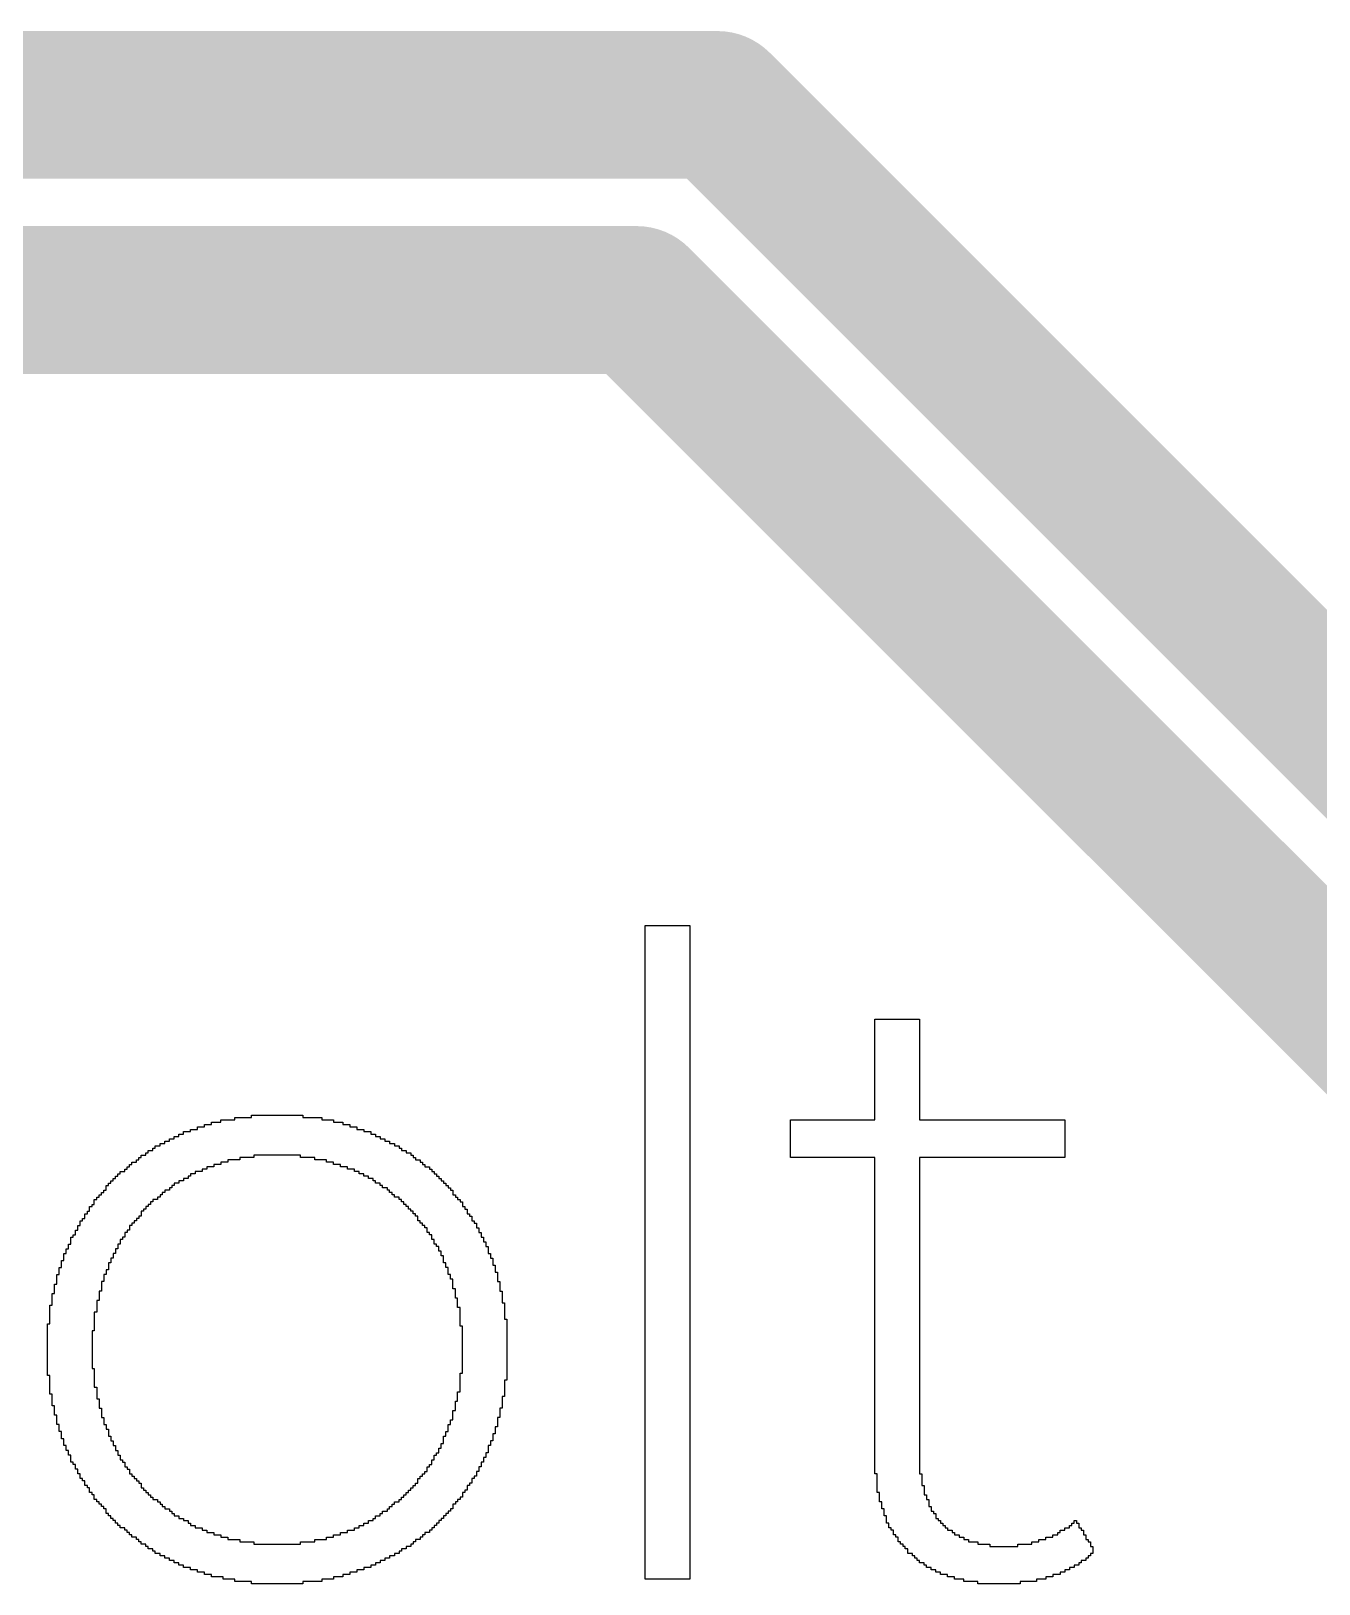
# Model space of a CAD drawing. Header units: inches. Extents: x -0.01 to 8.25, y -0.01 to 4.91.
# Drawn here: x 6.6676 to 6.8854, y 1.0827 to 1.3455 of the extents above; entities that cross this region are included whole.
import ezdxf

# ---------------------------------------------------------------- set-up
doc = ezdxf.new("R2010")
doc.units = ezdxf.units.IN
doc.header["$MEASUREMENT"] = 0
doc.layers.add('Top Layer', color=1, linetype='Continuous')
doc.layers.add('Top Overlay', color=2, linetype='Continuous')

msp = doc.modelspace()

# ---------------------------------------------------------------- linework, layer by layer
at = {"layer": 'Top Layer'}
for points in [[(5.32376, 1.333, 0.025, 0.025, 0), (6.78367, 1.333, 0.025, 0.025, 0)], [(6.78367, 1.333, 0.025, 0.025, 0), (6.93367, 1.183, 0.025, 0.025, 0)], [(5.25, 1.3, 0.025, 0.025, 0), (6.77, 1.3, 0.025, 0.025, 0)], [(6.77, 1.3, 0.025, 0.025, 0), (6.97, 1.1, 0.025, 0.025, 0)]]:
    msp.add_lwpolyline(points, format="xyseb", dxfattribs=at)
for points in [[(6.77742, 1.333, 0.0125, 0.0125, 1), (6.78992, 1.333, 0.0125, 0.0125, 1)], [(6.77742, 1.333, 0.0125, 0.0125, 1), (6.78992, 1.333, 0.0125, 0.0125, 1)], [(6.76375, 1.3, 0.0125, 0.0125, 1), (6.77625, 1.3, 0.0125, 0.0125, 1)], [(6.76375, 1.3, 0.0125, 0.0125, 1), (6.77625, 1.3, 0.0125, 0.0125, 1)]]:
    msp.add_lwpolyline(points, format="xyseb", close=True, dxfattribs=at)
at = {"layer": 'Top Overlay'}
for p, q in [((6.77144, 1.17869), (6.77144, 1.19416)), ((6.77144, 1.19416), (6.77898, 1.19416)), ((6.77898, 1.19416), (6.77898, 1.08353)), ((6.77144, 1.1783), (6.77144, 1.17869)), ((6.77144, 1.08353), (6.77144, 1.1783)), ((6.8103, 1.16125), (6.8103, 1.1783)), ((6.8103, 1.1783), (6.81783, 1.1783)), ((6.81783, 1.1783), (6.81783, 1.16125)), ((6.70205, 1.16125), (6.70205, 1.16165)), ((6.70205, 1.16165), (6.70483, 1.16165)), ((6.70483, 1.16165), (6.70483, 1.16204)), ((6.70483, 1.16204), (6.71355, 1.16204)), ((6.71355, 1.16204), (6.71355, 1.16165)), ((6.71355, 1.16165), (6.71673, 1.16165)), ((6.71673, 1.16165), (6.71673, 1.16125)), ((6.69254, 1.15847), (6.69254, 1.15887)), ((6.69254, 1.15887), (6.69333, 1.15887)), ((6.69333, 1.15887), (6.69333, 1.15927)), ((6.69333, 1.15927), (6.69452, 1.15927)), ((6.69452, 1.15927), (6.69452, 1.15966)), ((6.69452, 1.15966), (6.69571, 1.15966)), ((6.69571, 1.15966), (6.69571, 1.16006)), ((6.69571, 1.16006), (6.6969, 1.16006)), ((6.6969, 1.16006), (6.6969, 1.16046)), ((6.6969, 1.16046), (6.69809, 1.16046)), ((6.69809, 1.16046), (6.69809, 1.16085)), ((6.69809, 1.16085), (6.69968, 1.16085)), ((6.69968, 1.16085), (6.69968, 1.16125)), ((6.69968, 1.16125), (6.70205, 1.16125)), ((6.71673, 1.16125), (6.71871, 1.16125)), ((6.71871, 1.16125), (6.71871, 1.16085)), ((6.71871, 1.16085), (6.72029, 1.16085)), ((6.72029, 1.16085), (6.72029, 1.16046)), ((6.72029, 1.16046), (6.72148, 1.16046)), ((6.72148, 1.16046), (6.72148, 1.16006)), ((6.72148, 1.16006), (6.72267, 1.16006)), ((6.72267, 1.16006), (6.72267, 1.15966)), ((6.72267, 1.15966), (6.72386, 1.15966)), ((6.72386, 1.15966), (6.72386, 1.15927)), ((6.72386, 1.15927), (6.72505, 1.15927)), ((6.72505, 1.15927), (6.72505, 1.15887)), ((6.72505, 1.15887), (6.72584, 1.15887)), ((6.72584, 1.15887), (6.72584, 1.15847)), ((6.79602, 1.1549), (6.79602, 1.16125)), ((6.79602, 1.16125), (6.8103, 1.16125)), ((6.81783, 1.16125), (6.84242, 1.16125)), ((6.84242, 1.16125), (6.84242, 1.1549)), ((6.68818, 1.15609), (6.68818, 1.15649)), ((6.68818, 1.15649), (6.68857, 1.15649)), ((6.68857, 1.15649), (6.68857, 1.15689)), ((6.68857, 1.15689), (6.68937, 1.15689)), ((6.68937, 1.15689), (6.68937, 1.15728)), ((6.68937, 1.15728), (6.69016, 1.15728)), ((6.69016, 1.15728), (6.69016, 1.15768)), ((6.69016, 1.15768), (6.69095, 1.15768)), ((6.69095, 1.15768), (6.69095, 1.15808)), ((6.69095, 1.15808), (6.69175, 1.15808)), ((6.69175, 1.15808), (6.69175, 1.15847)), ((6.69175, 1.15847), (6.69254, 1.15847)), ((6.72584, 1.15847), (6.72664, 1.15847)), ((6.72664, 1.15847), (6.72664, 1.15808)), ((6.72664, 1.15808), (6.72743, 1.15808)), ((6.72743, 1.15808), (6.72743, 1.15768)), ((6.72743, 1.15768), (6.72822, 1.15768)), ((6.72822, 1.15768), (6.72822, 1.15728)), ((6.72822, 1.15728), (6.72902, 1.15728)), ((6.72902, 1.15728), (6.72902, 1.15689)), ((6.72902, 1.15689), (6.72981, 1.15689)), ((6.72981, 1.15689), (6.72981, 1.15649)), ((6.72981, 1.15649), (6.73021, 1.15649)), ((6.73021, 1.15649), (6.73021, 1.15609)), ((6.68421, 1.15332), (6.68421, 1.15372)), ((6.68421, 1.15372), (6.68461, 1.15372)), ((6.68461, 1.15372), (6.68461, 1.15411)), ((6.68461, 1.15411), (6.6854, 1.15411)), ((6.6854, 1.15411), (6.6854, 1.15451)), ((6.6854, 1.15451), (6.6858, 1.15451)), ((6.6858, 1.15451), (6.6858, 1.1549)), ((6.6858, 1.1549), (6.68619, 1.1549)), ((6.68619, 1.1549), (6.68619, 1.1553)), ((6.68619, 1.1553), (6.68699, 1.1553)), ((6.68699, 1.1553), (6.68699, 1.1557)), ((6.68699, 1.1557), (6.68738, 1.1557)), ((6.68738, 1.1557), (6.68738, 1.15609)), ((6.68738, 1.15609), (6.68818, 1.15609)), ((6.69968, 1.15372), (6.69849, 1.15372)), ((6.69849, 1.15372), (6.69849, 1.15332)), ((6.70087, 1.15411), (6.69968, 1.15411)), ((6.69968, 1.15411), (6.69968, 1.15372)), ((6.70285, 1.15451), (6.70087, 1.15451)), ((6.70087, 1.15451), (6.70087, 1.15411)), ((6.70523, 1.1549), (6.70285, 1.1549)), ((6.70285, 1.1549), (6.70285, 1.15451)), ((6.71316, 1.1553), (6.70523, 1.1553)), ((6.70523, 1.1553), (6.70523, 1.1549)), ((6.71316, 1.1549), (6.71316, 1.1553)), ((6.71554, 1.1549), (6.71316, 1.1549)), ((6.71554, 1.15451), (6.71554, 1.1549)), ((6.71752, 1.15451), (6.71554, 1.15451)), ((6.71752, 1.15411), (6.71752, 1.15451)), ((6.71871, 1.15411), (6.71752, 1.15411)), ((6.71871, 1.15372), (6.71871, 1.15411)), ((6.7199, 1.15372), (6.71871, 1.15372)), ((6.7199, 1.15332), (6.7199, 1.15372)), ((6.73021, 1.15609), (6.731, 1.15609)), ((6.731, 1.15609), (6.731, 1.1557)), ((6.731, 1.1557), (6.73179, 1.1557)), ((6.73179, 1.1557), (6.73179, 1.1553)), ((6.73179, 1.1553), (6.73219, 1.1553)), ((6.73219, 1.1553), (6.73219, 1.1549)), ((6.73219, 1.1549), (6.73259, 1.1549)), ((6.73259, 1.1549), (6.73259, 1.15451)), ((6.73259, 1.15451), (6.73338, 1.15451)), ((6.73338, 1.15451), (6.73338, 1.15411)), ((6.73338, 1.15411), (6.73377, 1.15411)), ((6.73377, 1.15411), (6.73377, 1.15372)), ((6.73377, 1.15372), (6.73417, 1.15372)), ((6.73417, 1.15372), (6.73417, 1.15332)), ((6.8103, 1.1549), (6.79602, 1.1549)), ((6.8103, 1.10138), (6.8103, 1.1549)), ((6.84242, 1.1549), (6.81783, 1.1549)), ((6.81783, 1.1549), (6.81783, 1.13587)), ((6.68104, 1.15054), (6.68104, 1.15094)), ((6.68104, 1.15094), (6.68144, 1.15094)), ((6.68144, 1.15094), (6.68144, 1.15134)), ((6.68144, 1.15134), (6.68183, 1.15134)), ((6.68183, 1.15134), (6.68183, 1.15173)), ((6.68183, 1.15173), (6.68223, 1.15173)), ((6.68223, 1.15173), (6.68223, 1.15213)), ((6.68223, 1.15213), (6.68263, 1.15213)), ((6.68263, 1.15213), (6.68263, 1.15253)), ((6.68263, 1.15253), (6.68342, 1.15253)), ((6.68342, 1.15253), (6.68342, 1.15292)), ((6.68342, 1.15292), (6.68382, 1.15292)), ((6.68382, 1.15292), (6.68382, 1.15332)), ((6.68382, 1.15332), (6.68421, 1.15332)), ((6.69333, 1.15094), (6.69254, 1.15094)), ((6.69254, 1.15094), (6.69254, 1.15054)), ((6.69412, 1.15134), (6.69333, 1.15134)), ((6.69333, 1.15134), (6.69333, 1.15094)), ((6.69452, 1.15173), (6.69412, 1.15173)), ((6.69412, 1.15173), (6.69412, 1.15134)), ((6.69531, 1.15213), (6.69452, 1.15213)), ((6.69452, 1.15213), (6.69452, 1.15173)), ((6.6965, 1.15253), (6.69531, 1.15253)), ((6.69531, 1.15253), (6.69531, 1.15213)), ((6.6973, 1.15292), (6.6965, 1.15292)), ((6.6965, 1.15292), (6.6965, 1.15253)), ((6.69849, 1.15332), (6.6973, 1.15332)), ((6.6973, 1.15332), (6.6973, 1.15292)), ((6.72109, 1.15332), (6.7199, 1.15332)), ((6.72109, 1.15292), (6.72109, 1.15332)), ((6.72228, 1.15292), (6.72109, 1.15292)), ((6.72228, 1.15253), (6.72228, 1.15292)), ((6.72307, 1.15253), (6.72228, 1.15253)), ((6.72307, 1.15213), (6.72307, 1.15253)), ((6.72386, 1.15213), (6.72307, 1.15213)), ((6.72386, 1.15173), (6.72386, 1.15213)), ((6.72466, 1.15173), (6.72386, 1.15173)), ((6.72466, 1.15134), (6.72466, 1.15173)), ((6.72545, 1.15134), (6.72466, 1.15134)), ((6.72545, 1.15094), (6.72545, 1.15134)), ((6.72584, 1.15094), (6.72545, 1.15094)), ((6.72584, 1.15054), (6.72584, 1.15094)), ((6.73417, 1.15332), (6.73496, 1.15332)), ((6.73496, 1.15332), (6.73496, 1.15292)), ((6.73496, 1.15292), (6.73536, 1.15292)), ((6.73536, 1.15292), (6.73536, 1.15253)), ((6.73536, 1.15253), (6.73576, 1.15253)), ((6.73576, 1.15253), (6.73576, 1.15213)), ((6.73576, 1.15213), (6.73615, 1.15213)), ((6.73615, 1.15213), (6.73615, 1.15173)), ((6.73615, 1.15173), (6.73655, 1.15173)), ((6.73655, 1.15173), (6.73655, 1.15134)), ((6.73655, 1.15134), (6.73695, 1.15134)), ((6.73695, 1.15134), (6.73695, 1.15094)), ((6.73695, 1.15094), (6.73734, 1.15094)), ((6.73734, 1.15094), (6.73734, 1.15054)), ((6.67906, 1.14816), (6.67906, 1.14856)), ((6.67906, 1.14856), (6.67945, 1.14856)), ((6.67945, 1.14856), (6.67945, 1.14896)), ((6.67945, 1.14896), (6.67985, 1.14896)), ((6.67985, 1.14896), (6.67985, 1.14935)), ((6.67985, 1.14935), (6.68025, 1.14935)), ((6.68025, 1.14935), (6.68025, 1.15015)), ((6.68025, 1.15015), (6.68064, 1.15015)), ((6.68064, 1.15015), (6.68064, 1.15054)), ((6.68064, 1.15054), (6.68104, 1.15054)), ((6.68976, 1.14856), (6.68937, 1.14856)), ((6.68937, 1.14856), (6.68937, 1.14816)), ((6.69016, 1.14896), (6.68976, 1.14896)), ((6.68976, 1.14896), (6.68976, 1.14856)), ((6.69095, 1.14935), (6.69016, 1.14935)), ((6.69016, 1.14935), (6.69016, 1.14896)), ((6.69135, 1.14975), (6.69095, 1.14975)), ((6.69095, 1.14975), (6.69095, 1.14935)), ((6.69175, 1.15015), (6.69135, 1.15015)), ((6.69135, 1.15015), (6.69135, 1.14975)), ((6.69254, 1.15054), (6.69175, 1.15054)), ((6.69175, 1.15054), (6.69175, 1.15015)), ((6.72664, 1.15054), (6.72584, 1.15054)), ((6.72664, 1.15015), (6.72664, 1.15054)), ((6.72703, 1.15015), (6.72664, 1.15015)), ((6.72703, 1.14975), (6.72703, 1.15015)), ((6.72783, 1.14975), (6.72703, 1.14975)), ((6.72783, 1.14935), (6.72783, 1.14975)), ((6.72822, 1.14935), (6.72783, 1.14935)), ((6.72822, 1.14896), (6.72822, 1.14935)), ((6.72862, 1.14896), (6.72822, 1.14896)), ((6.72862, 1.14856), (6.72862, 1.14896)), ((6.72902, 1.14856), (6.72862, 1.14856)), ((6.72902, 1.14816), (6.72902, 1.14856)), ((6.73734, 1.15054), (6.73774, 1.15054)), ((6.73774, 1.15054), (6.73774, 1.15015)), ((6.73774, 1.15015), (6.73814, 1.15015)), ((6.73814, 1.15015), (6.73814, 1.14975)), ((6.73814, 1.14975), (6.73853, 1.14975)), ((6.73853, 1.14975), (6.73853, 1.14935)), ((6.73853, 1.14935), (6.73893, 1.14935)), ((6.73893, 1.14935), (6.73893, 1.14856)), ((6.73893, 1.14856), (6.73933, 1.14856)), ((6.73933, 1.14856), (6.73933, 1.14816)), ((6.67708, 1.14539), (6.67708, 1.14579)), ((6.67708, 1.14579), (6.67747, 1.14579)), ((6.67747, 1.14579), (6.67747, 1.14658)), ((6.67747, 1.14658), (6.67787, 1.14658)), ((6.67787, 1.14658), (6.67787, 1.14697)), ((6.67787, 1.14697), (6.67826, 1.14697)), ((6.67826, 1.14697), (6.67826, 1.14777)), ((6.67826, 1.14777), (6.67866, 1.14777)), ((6.67866, 1.14777), (6.67866, 1.14816)), ((6.67866, 1.14816), (6.67906, 1.14816)), ((6.68659, 1.14579), (6.68619, 1.14579)), ((6.68619, 1.14579), (6.68619, 1.14499)), ((6.68699, 1.14618), (6.68659, 1.14618)), ((6.68659, 1.14618), (6.68659, 1.14579)), ((6.68738, 1.14658), (6.68699, 1.14658)), ((6.68699, 1.14658), (6.68699, 1.14618)), ((6.68778, 1.14697), (6.68738, 1.14697)), ((6.68738, 1.14697), (6.68738, 1.14658)), ((6.68818, 1.14737), (6.68778, 1.14737)), ((6.68778, 1.14737), (6.68778, 1.14697)), ((6.68897, 1.14777), (6.68818, 1.14777)), ((6.68818, 1.14777), (6.68818, 1.14737)), ((6.68937, 1.14816), (6.68897, 1.14816)), ((6.68897, 1.14816), (6.68897, 1.14777)), ((6.72981, 1.14816), (6.72902, 1.14816)), ((6.72981, 1.14777), (6.72981, 1.14816)), ((6.73021, 1.14777), (6.72981, 1.14777)), ((6.73021, 1.14737), (6.73021, 1.14777)), ((6.7306, 1.14737), (6.73021, 1.14737)), ((6.7306, 1.14697), (6.7306, 1.14737)), ((6.731, 1.14697), (6.7306, 1.14697)), ((6.731, 1.14658), (6.731, 1.14697)), ((6.7314, 1.14658), (6.731, 1.14658)), ((6.7314, 1.14618), (6.7314, 1.14658)), ((6.73179, 1.14618), (6.7314, 1.14618)), ((6.73179, 1.14579), (6.73179, 1.14618)), ((6.73219, 1.14579), (6.73179, 1.14579)), ((6.73219, 1.14539), (6.73219, 1.14579)), ((6.73933, 1.14816), (6.73972, 1.14816)), ((6.73972, 1.14816), (6.73972, 1.14777)), ((6.73972, 1.14777), (6.74012, 1.14777)), ((6.74012, 1.14777), (6.74012, 1.14737)), ((6.74012, 1.14737), (6.74052, 1.14737)), ((6.74052, 1.14737), (6.74052, 1.14658)), ((6.74052, 1.14658), (6.74091, 1.14658)), ((6.74091, 1.14658), (6.74091, 1.14618)), ((6.74091, 1.14618), (6.74131, 1.14618)), ((6.74131, 1.14618), (6.74131, 1.14539)), ((6.67549, 1.14261), (6.67549, 1.14341)), ((6.67549, 1.14341), (6.67589, 1.14341)), ((6.67589, 1.14341), (6.67589, 1.1442)), ((6.67589, 1.1442), (6.67628, 1.1442)), ((6.67628, 1.1442), (6.67628, 1.1446)), ((6.67628, 1.1446), (6.67668, 1.1446)), ((6.67668, 1.1446), (6.67668, 1.14539)), ((6.67668, 1.14539), (6.67708, 1.14539)), ((6.68461, 1.14341), (6.68421, 1.14341)), ((6.68421, 1.14341), (6.68421, 1.14261)), ((6.68501, 1.1438), (6.68461, 1.1438)), ((6.68461, 1.1438), (6.68461, 1.14341)), ((6.6854, 1.1442), (6.68501, 1.1442)), ((6.68501, 1.1442), (6.68501, 1.1438)), ((6.6858, 1.1446), (6.6854, 1.1446)), ((6.6854, 1.1446), (6.6854, 1.1442)), ((6.68619, 1.14499), (6.6858, 1.14499)), ((6.6858, 1.14499), (6.6858, 1.1446)), ((6.73259, 1.14539), (6.73219, 1.14539)), ((6.73259, 1.14499), (6.73259, 1.14539)), ((6.73298, 1.14499), (6.73259, 1.14499)), ((6.73298, 1.1442), (6.73298, 1.14499)), ((6.73338, 1.1442), (6.73298, 1.1442)), ((6.73338, 1.1438), (6.73338, 1.1442)), ((6.73377, 1.1438), (6.73338, 1.1438)), ((6.73377, 1.14341), (6.73377, 1.1438)), ((6.73417, 1.14341), (6.73377, 1.14341)), ((6.73417, 1.14301), (6.73417, 1.14341)), ((6.73457, 1.14301), (6.73417, 1.14301)), ((6.73457, 1.14222), (6.73457, 1.14301)), ((6.74131, 1.14539), (6.7417, 1.14539)), ((6.7417, 1.14539), (6.7417, 1.14499)), ((6.7417, 1.14499), (6.7421, 1.14499)), ((6.7421, 1.14499), (6.7421, 1.1442)), ((6.7421, 1.1442), (6.7425, 1.1442)), ((6.7425, 1.1442), (6.7425, 1.1438)), ((6.7425, 1.1438), (6.74289, 1.1438)), ((6.74289, 1.1438), (6.74289, 1.14301)), ((6.74289, 1.14301), (6.74329, 1.14301)), ((6.74329, 1.14301), (6.74329, 1.14222)), ((6.6743, 1.14023), (6.6743, 1.14142)), ((6.6743, 1.14142), (6.6747, 1.14142)), ((6.6747, 1.14142), (6.6747, 1.14182)), ((6.6747, 1.14182), (6.67509, 1.14182)), ((6.67509, 1.14182), (6.67509, 1.14261)), ((6.67509, 1.14261), (6.67549, 1.14261)), ((6.68302, 1.14103), (6.68263, 1.14103)), ((6.68263, 1.14103), (6.68263, 1.14023)), ((6.68342, 1.14142), (6.68302, 1.14142)), ((6.68302, 1.14142), (6.68302, 1.14103)), ((6.68382, 1.14222), (6.68342, 1.14222)), ((6.68342, 1.14222), (6.68342, 1.14142)), ((6.68421, 1.14261), (6.68382, 1.14261)), ((6.68382, 1.14261), (6.68382, 1.14222)), ((6.73496, 1.14222), (6.73457, 1.14222)), ((6.73496, 1.14182), (6.73496, 1.14222)), ((6.73536, 1.14182), (6.73496, 1.14182)), ((6.73536, 1.14103), (6.73536, 1.14182)), ((6.73576, 1.14103), (6.73536, 1.14103)), ((6.73576, 1.14023), (6.73576, 1.14103)), ((6.74329, 1.14222), (6.74369, 1.14222)), ((6.74369, 1.14222), (6.74369, 1.14142)), ((6.74369, 1.14142), (6.74408, 1.14142)), ((6.74408, 1.14142), (6.74408, 1.14063)), ((6.74408, 1.14063), (6.74448, 1.14063)), ((6.74448, 1.14063), (6.74448, 1.13984)), ((6.67311, 1.13746), (6.67311, 1.13865)), ((6.67311, 1.13865), (6.67351, 1.13865)), ((6.67351, 1.13865), (6.67351, 1.13944)), ((6.67351, 1.13944), (6.6739, 1.13944)), ((6.6739, 1.13944), (6.6739, 1.14023)), ((6.6739, 1.14023), (6.6743, 1.14023)), ((6.68144, 1.13786), (6.68104, 1.13786)), ((6.68104, 1.13786), (6.68104, 1.13706)), ((6.68183, 1.13865), (6.68144, 1.13865)), ((6.68144, 1.13865), (6.68144, 1.13786)), ((6.68223, 1.13944), (6.68183, 1.13944)), ((6.68183, 1.13944), (6.68183, 1.13865)), ((6.68263, 1.14023), (6.68223, 1.14023)), ((6.68223, 1.14023), (6.68223, 1.13944)), ((6.73615, 1.14023), (6.73576, 1.14023)), ((6.73615, 1.13984), (6.73615, 1.14023)), ((6.73655, 1.13984), (6.73615, 1.13984)), ((6.73655, 1.13904), (6.73655, 1.13984)), ((6.73695, 1.13904), (6.73655, 1.13904)), ((6.73695, 1.13825), (6.73695, 1.13904)), ((6.73734, 1.13825), (6.73695, 1.13825)), ((6.73734, 1.13706), (6.73734, 1.13825)), ((6.74448, 1.13984), (6.74488, 1.13984)), ((6.74488, 1.13984), (6.74488, 1.13865)), ((6.74488, 1.13865), (6.74527, 1.13865)), ((6.74527, 1.13865), (6.74527, 1.13786)), ((6.74527, 1.13786), (6.74567, 1.13786)), ((6.74567, 1.13786), (6.74567, 1.13667)), ((6.67232, 1.13508), (6.67232, 1.13627)), ((6.67232, 1.13627), (6.67271, 1.13627)), ((6.67271, 1.13627), (6.67271, 1.13746)), ((6.67271, 1.13746), (6.67311, 1.13746)), ((6.68064, 1.13587), (6.68025, 1.13587)), ((6.68025, 1.13587), (6.68025, 1.13508)), ((6.68104, 1.13706), (6.68064, 1.13706)), ((6.68064, 1.13706), (6.68064, 1.13587)), ((6.73774, 1.13706), (6.73734, 1.13706)), ((6.73774, 1.13627), (6.73774, 1.13706)), ((6.73814, 1.13627), (6.73774, 1.13627)), ((6.73814, 1.13508), (6.73814, 1.13627)), ((6.74567, 1.13667), (6.74607, 1.13667)), ((6.74607, 1.13667), (6.74607, 1.13548)), ((6.74607, 1.13548), (6.74646, 1.13548)), ((6.74646, 1.13548), (6.74646, 1.13389)), ((6.81783, 1.13587), (6.81783, 1.13548)), ((6.81783, 1.13548), (6.81783, 1.10138)), ((6.67152, 1.13191), (6.67152, 1.13349)), ((6.67152, 1.13349), (6.67192, 1.13349)), ((6.67192, 1.13349), (6.67192, 1.13508)), ((6.67192, 1.13508), (6.67232, 1.13508)), ((6.67985, 1.13389), (6.67945, 1.13389)), ((6.67945, 1.13389), (6.67945, 1.1323)), ((6.68025, 1.13508), (6.67985, 1.13508)), ((6.67985, 1.13508), (6.67985, 1.13389)), ((6.73853, 1.13508), (6.73814, 1.13508)), ((6.73853, 1.13429), (6.73853, 1.13508)), ((6.73893, 1.13429), (6.73853, 1.13429)), ((6.73893, 1.1327), (6.73893, 1.13429)), ((6.73933, 1.1327), (6.73893, 1.1327)), ((6.73933, 1.13111), (6.73933, 1.1327)), ((6.74646, 1.13389), (6.74686, 1.13389)), ((6.74686, 1.13389), (6.74686, 1.1323)), ((6.67073, 1.12675), (6.67073, 1.12993)), ((6.67073, 1.12993), (6.67113, 1.12993)), ((6.67113, 1.12993), (6.67113, 1.13191)), ((6.67113, 1.13191), (6.67152, 1.13191)), ((6.67906, 1.13072), (6.67866, 1.13072)), ((6.67866, 1.13072), (6.67866, 1.12874)), ((6.67945, 1.1323), (6.67906, 1.1323)), ((6.67906, 1.1323), (6.67906, 1.13072)), ((6.73972, 1.13111), (6.73933, 1.13111)), ((6.73972, 1.12953), (6.73972, 1.13111)), ((6.74686, 1.1323), (6.74726, 1.1323)), ((6.74726, 1.1323), (6.74726, 1.13032)), ((6.74726, 1.13032), (6.74765, 1.13032)), ((6.74765, 1.13032), (6.74765, 1.12755)), ((6.67866, 1.12874), (6.67826, 1.12874)), ((6.67826, 1.12874), (6.67826, 1.12556)), ((6.74012, 1.12953), (6.73972, 1.12953)), ((6.74012, 1.12636), (6.74012, 1.12953)), ((6.74765, 1.12755), (6.74805, 1.12755)), ((6.74805, 1.12755), (6.74805, 1.11724)), ((6.67033, 1.11803), (6.67033, 1.12675)), ((6.67033, 1.12675), (6.67073, 1.12675)), ((6.67826, 1.12556), (6.67787, 1.12556)), ((6.67787, 1.12556), (6.67787, 1.11922)), ((6.74052, 1.12636), (6.74012, 1.12636)), ((6.74052, 1.11843), (6.74052, 1.12636)), ((6.67073, 1.11803), (6.67033, 1.11803)), ((6.67073, 1.11486), (6.67073, 1.11803)), ((6.67787, 1.11922), (6.67826, 1.11922)), ((6.67826, 1.11922), (6.67826, 1.11605)), ((6.74012, 1.11525), (6.74012, 1.11843)), ((6.74012, 1.11843), (6.74052, 1.11843)), ((6.74805, 1.11724), (6.74765, 1.11724)), ((6.74765, 1.11724), (6.74765, 1.11446)), ((6.67113, 1.11486), (6.67073, 1.11486)), ((6.67113, 1.11288), (6.67113, 1.11486)), ((6.67826, 1.11605), (6.67866, 1.11605)), ((6.67866, 1.11605), (6.67866, 1.11407)), ((6.73972, 1.11367), (6.73972, 1.11525)), ((6.73972, 1.11525), (6.74012, 1.11525)), ((6.74765, 1.11446), (6.74726, 1.11446)), ((6.74726, 1.11446), (6.74726, 1.11248)), ((6.67152, 1.11288), (6.67113, 1.11288)), ((6.67152, 1.11129), (6.67152, 1.11288)), ((6.67866, 1.11407), (6.67906, 1.11407)), ((6.67906, 1.11407), (6.67906, 1.11248)), ((6.67906, 1.11248), (6.67945, 1.11248)), ((6.67945, 1.11248), (6.67945, 1.11089)), ((6.73893, 1.1105), (6.73893, 1.11208)), ((6.73893, 1.11208), (6.73933, 1.11208)), ((6.73933, 1.11208), (6.73933, 1.11367)), ((6.73933, 1.11367), (6.73972, 1.11367)), ((6.74726, 1.11248), (6.74686, 1.11248)), ((6.74686, 1.11248), (6.74686, 1.11089)), ((6.67192, 1.11129), (6.67152, 1.11129)), ((6.67192, 1.1097), (6.67192, 1.11129)), ((6.67232, 1.1097), (6.67192, 1.1097)), ((6.67232, 1.10851), (6.67232, 1.1097)), ((6.67945, 1.11089), (6.67985, 1.11089)), ((6.67985, 1.11089), (6.67985, 1.1097)), ((6.67985, 1.1097), (6.68025, 1.1097)), ((6.68025, 1.1097), (6.68025, 1.10891)), ((6.68025, 1.10891), (6.68064, 1.10891)), ((6.68064, 1.10891), (6.68064, 1.10772)), ((6.73814, 1.10851), (6.73814, 1.1097)), ((6.73814, 1.1097), (6.73853, 1.1097)), ((6.73853, 1.1097), (6.73853, 1.1105)), ((6.73853, 1.1105), (6.73893, 1.1105)), ((6.74646, 1.10931), (6.74607, 1.10931)), ((6.74607, 1.10931), (6.74607, 1.10812)), ((6.74686, 1.11089), (6.74646, 1.11089)), ((6.74646, 1.11089), (6.74646, 1.10931)), ((6.67271, 1.10851), (6.67232, 1.10851)), ((6.67271, 1.10732), (6.67271, 1.10851)), ((6.67311, 1.10732), (6.67271, 1.10732)), ((6.67311, 1.10614), (6.67311, 1.10732)), ((6.68064, 1.10772), (6.68104, 1.10772)), ((6.68104, 1.10772), (6.68104, 1.10693)), ((6.68104, 1.10693), (6.68144, 1.10693)), ((6.68144, 1.10693), (6.68144, 1.10614)), ((6.73695, 1.10574), (6.73695, 1.10653)), ((6.73695, 1.10653), (6.73734, 1.10653)), ((6.73734, 1.10653), (6.73734, 1.10772)), ((6.73734, 1.10772), (6.73774, 1.10772)), ((6.73774, 1.10772), (6.73774, 1.10851)), ((6.73774, 1.10851), (6.73814, 1.10851)), ((6.74567, 1.10693), (6.74527, 1.10693)), ((6.74527, 1.10693), (6.74527, 1.10614)), ((6.74607, 1.10812), (6.74567, 1.10812)), ((6.74567, 1.10812), (6.74567, 1.10693)), ((6.67351, 1.10614), (6.67311, 1.10614)), ((6.67351, 1.10534), (6.67351, 1.10614)), ((6.6739, 1.10534), (6.67351, 1.10534)), ((6.6739, 1.10455), (6.6739, 1.10534)), ((6.6743, 1.10455), (6.6739, 1.10455)), ((6.6743, 1.10336), (6.6743, 1.10455)), ((6.68144, 1.10614), (6.68183, 1.10614)), ((6.68183, 1.10614), (6.68183, 1.10534)), ((6.68183, 1.10534), (6.68223, 1.10534)), ((6.68223, 1.10534), (6.68223, 1.10455)), ((6.68223, 1.10455), (6.68263, 1.10455)), ((6.68263, 1.10455), (6.68263, 1.10376)), ((6.68263, 1.10376), (6.68302, 1.10376)), ((6.68302, 1.10376), (6.68302, 1.10336)), ((6.73536, 1.10296), (6.73536, 1.10376)), ((6.73536, 1.10376), (6.73576, 1.10376)), ((6.73576, 1.10376), (6.73576, 1.10455)), ((6.73576, 1.10455), (6.73615, 1.10455)), ((6.73615, 1.10455), (6.73615, 1.10495)), ((6.73615, 1.10495), (6.73655, 1.10495)), ((6.73655, 1.10495), (6.73655, 1.10574)), ((6.73655, 1.10574), (6.73695, 1.10574)), ((6.74448, 1.10415), (6.74408, 1.10415)), ((6.74408, 1.10415), (6.74408, 1.10336)), ((6.74488, 1.10495), (6.74448, 1.10495)), ((6.74448, 1.10495), (6.74448, 1.10415)), ((6.74527, 1.10614), (6.74488, 1.10614)), ((6.74488, 1.10614), (6.74488, 1.10495)), ((6.6747, 1.10336), (6.6743, 1.10336)), ((6.6747, 1.10296), (6.6747, 1.10336)), ((6.67509, 1.10296), (6.6747, 1.10296)), ((6.67509, 1.10217), (6.67509, 1.10296)), ((6.67549, 1.10217), (6.67509, 1.10217)), ((6.67549, 1.10138), (6.67549, 1.10217)), ((6.67589, 1.10138), (6.67549, 1.10138)), ((6.67589, 1.10058), (6.67589, 1.10138)), ((6.68302, 1.10336), (6.68342, 1.10336)), ((6.68342, 1.10336), (6.68342, 1.10257)), ((6.68342, 1.10257), (6.68382, 1.10257)), ((6.68382, 1.10257), (6.68382, 1.10217)), ((6.68382, 1.10217), (6.68421, 1.10217)), ((6.68421, 1.10217), (6.68421, 1.10138)), ((6.68421, 1.10138), (6.68461, 1.10138)), ((6.68461, 1.10138), (6.68461, 1.10098)), ((6.68461, 1.10098), (6.68501, 1.10098)), ((6.68501, 1.10098), (6.68501, 1.10058)), ((6.73338, 1.10058), (6.73338, 1.10098)), ((6.73338, 1.10098), (6.73377, 1.10098)), ((6.73377, 1.10098), (6.73377, 1.10138)), ((6.73377, 1.10138), (6.73417, 1.10138)), ((6.73417, 1.10138), (6.73417, 1.10177)), ((6.73417, 1.10177), (6.73457, 1.10177)), ((6.73457, 1.10177), (6.73457, 1.10257)), ((6.73457, 1.10257), (6.73496, 1.10257)), ((6.73496, 1.10257), (6.73496, 1.10296)), ((6.73496, 1.10296), (6.73536, 1.10296)), ((6.74289, 1.10098), (6.7425, 1.10098)), ((6.7425, 1.10098), (6.7425, 1.10058)), ((6.74329, 1.10177), (6.74289, 1.10177)), ((6.74289, 1.10177), (6.74289, 1.10098)), ((6.74369, 1.10257), (6.74329, 1.10257)), ((6.74329, 1.10257), (6.74329, 1.10177)), ((6.74408, 1.10336), (6.74369, 1.10336)), ((6.74369, 1.10336), (6.74369, 1.10257)), ((6.8107, 1.10138), (6.8103, 1.10138)), ((6.8107, 1.09821), (6.8107, 1.10138)), ((6.81783, 1.10138), (6.81823, 1.10138)), ((6.81823, 1.10138), (6.81823, 1.09939)), ((6.67628, 1.10058), (6.67589, 1.10058)), ((6.67628, 1.10019), (6.67628, 1.10058)), ((6.67668, 1.10019), (6.67628, 1.10019)), ((6.67668, 1.09939), (6.67668, 1.10019)), ((6.67708, 1.09939), (6.67668, 1.09939)), ((6.67708, 1.099), (6.67708, 1.09939)), ((6.67747, 1.099), (6.67708, 1.099)), ((6.67747, 1.09821), (6.67747, 1.099)), ((6.68501, 1.10058), (6.6854, 1.10058)), ((6.6854, 1.10058), (6.6854, 1.10019)), ((6.6854, 1.10019), (6.6858, 1.10019)), ((6.6858, 1.10019), (6.6858, 1.09979)), ((6.6858, 1.09979), (6.68619, 1.09979)), ((6.68619, 1.09979), (6.68619, 1.099)), ((6.68619, 1.099), (6.68659, 1.099)), ((6.68659, 1.099), (6.68659, 1.0986)), ((6.68659, 1.0986), (6.68699, 1.0986)), ((6.68699, 1.0986), (6.68699, 1.09821)), ((6.7314, 1.09821), (6.7314, 1.0986)), ((6.7314, 1.0986), (6.73179, 1.0986)), ((6.73179, 1.0986), (6.73179, 1.099)), ((6.73179, 1.099), (6.73219, 1.099)), ((6.73219, 1.099), (6.73219, 1.09939)), ((6.73219, 1.09939), (6.73259, 1.09939)), ((6.73259, 1.09939), (6.73259, 1.09979)), ((6.73259, 1.09979), (6.73298, 1.09979)), ((6.73298, 1.09979), (6.73298, 1.10058)), ((6.73298, 1.10058), (6.73338, 1.10058)), ((6.74131, 1.0986), (6.74091, 1.0986)), ((6.74091, 1.0986), (6.74091, 1.09821)), ((6.7417, 1.09939), (6.74131, 1.09939)), ((6.74131, 1.09939), (6.74131, 1.0986)), ((6.7421, 1.09979), (6.7417, 1.09979)), ((6.7417, 1.09979), (6.7417, 1.09939)), ((6.7425, 1.10058), (6.7421, 1.10058)), ((6.7421, 1.10058), (6.7421, 1.09979)), ((6.81823, 1.09939), (6.81863, 1.09939)), ((6.81863, 1.09939), (6.81863, 1.09781)), ((6.67787, 1.09821), (6.67747, 1.09821)), ((6.67787, 1.09781), (6.67787, 1.09821)), ((6.67826, 1.09781), (6.67787, 1.09781)), ((6.67826, 1.09702), (6.67826, 1.09781)), ((6.67866, 1.09702), (6.67826, 1.09702)), ((6.67866, 1.09662), (6.67866, 1.09702)), ((6.67906, 1.09662), (6.67866, 1.09662)), ((6.67906, 1.09622), (6.67906, 1.09662)), ((6.67945, 1.09622), (6.67906, 1.09622)), ((6.67945, 1.09583), (6.67945, 1.09622)), ((6.67985, 1.09583), (6.67945, 1.09583)), ((6.67985, 1.09543), (6.67985, 1.09583)), ((6.68699, 1.09821), (6.68738, 1.09821)), ((6.68738, 1.09821), (6.68738, 1.09781)), ((6.68738, 1.09781), (6.68778, 1.09781)), ((6.68778, 1.09781), (6.68778, 1.09741)), ((6.68778, 1.09741), (6.68818, 1.09741)), ((6.68818, 1.09741), (6.68818, 1.09702)), ((6.68818, 1.09702), (6.68897, 1.09702)), ((6.68897, 1.09702), (6.68897, 1.09662)), ((6.68897, 1.09662), (6.68937, 1.09662)), ((6.68937, 1.09662), (6.68937, 1.09622)), ((6.68937, 1.09622), (6.68976, 1.09622)), ((6.68976, 1.09622), (6.68976, 1.09583)), ((6.68976, 1.09583), (6.69016, 1.09583)), ((6.69016, 1.09583), (6.69016, 1.09543)), ((6.72822, 1.09543), (6.72822, 1.09583)), ((6.72822, 1.09583), (6.72862, 1.09583)), ((6.72862, 1.09583), (6.72862, 1.09622)), ((6.72862, 1.09622), (6.72902, 1.09622)), ((6.72902, 1.09622), (6.72902, 1.09662)), ((6.72902, 1.09662), (6.72981, 1.09662)), ((6.72981, 1.09662), (6.72981, 1.09702)), ((6.72981, 1.09702), (6.73021, 1.09702)), ((6.73021, 1.09702), (6.73021, 1.09741)), ((6.73021, 1.09741), (6.7306, 1.09741)), ((6.7306, 1.09741), (6.7306, 1.09781)), ((6.7306, 1.09781), (6.731, 1.09781)), ((6.731, 1.09781), (6.731, 1.09821)), ((6.731, 1.09821), (6.7314, 1.09821)), ((6.73933, 1.09622), (6.73893, 1.09622)), ((6.73893, 1.09622), (6.73893, 1.09543)), ((6.73972, 1.09662), (6.73933, 1.09662)), ((6.73933, 1.09662), (6.73933, 1.09622)), ((6.74012, 1.09702), (6.73972, 1.09702)), ((6.73972, 1.09702), (6.73972, 1.09662)), ((6.74052, 1.09741), (6.74012, 1.09741)), ((6.74012, 1.09741), (6.74012, 1.09702)), ((6.74091, 1.09821), (6.74052, 1.09821)), ((6.74052, 1.09821), (6.74052, 1.09741)), ((6.81109, 1.09821), (6.8107, 1.09821)), ((6.81109, 1.09662), (6.81109, 1.09821)), ((6.81149, 1.09662), (6.81109, 1.09662)), ((6.81149, 1.09543), (6.81149, 1.09662)), ((6.81863, 1.09781), (6.81902, 1.09781)), ((6.81902, 1.09781), (6.81902, 1.09702)), ((6.81902, 1.09702), (6.81942, 1.09702)), ((6.81942, 1.09702), (6.81942, 1.09583)), ((6.81942, 1.09583), (6.81981, 1.09583)), ((6.81981, 1.09583), (6.81981, 1.09503)), ((6.68025, 1.09543), (6.67985, 1.09543)), ((6.68025, 1.09464), (6.68025, 1.09543)), ((6.68064, 1.09464), (6.68025, 1.09464)), ((6.68064, 1.09424), (6.68064, 1.09464)), ((6.68104, 1.09424), (6.68064, 1.09424)), ((6.68104, 1.09384), (6.68104, 1.09424)), ((6.68144, 1.09384), (6.68104, 1.09384)), ((6.68144, 1.09345), (6.68144, 1.09384)), ((6.68183, 1.09345), (6.68144, 1.09345)), ((6.68183, 1.09305), (6.68183, 1.09345)), ((6.69016, 1.09543), (6.69095, 1.09543)), ((6.69095, 1.09543), (6.69095, 1.09503)), ((6.69095, 1.09503), (6.69135, 1.09503)), ((6.69135, 1.09503), (6.69135, 1.09464)), ((6.69135, 1.09464), (6.69175, 1.09464)), ((6.69175, 1.09464), (6.69175, 1.09424)), ((6.69175, 1.09424), (6.69254, 1.09424)), ((6.69254, 1.09424), (6.69254, 1.09384)), ((6.69254, 1.09384), (6.69333, 1.09384)), ((6.69333, 1.09384), (6.69333, 1.09345)), ((6.69333, 1.09345), (6.69412, 1.09345)), ((6.69412, 1.09345), (6.69412, 1.09305)), ((6.72466, 1.09305), (6.72466, 1.09345)), ((6.72466, 1.09345), (6.72545, 1.09345)), ((6.72545, 1.09345), (6.72545, 1.09384)), ((6.72545, 1.09384), (6.72584, 1.09384)), ((6.72584, 1.09384), (6.72584, 1.09424)), ((6.72584, 1.09424), (6.72664, 1.09424)), ((6.72664, 1.09424), (6.72664, 1.09464)), ((6.72664, 1.09464), (6.72703, 1.09464)), ((6.72703, 1.09464), (6.72703, 1.09503)), ((6.72703, 1.09503), (6.72783, 1.09503)), ((6.72783, 1.09503), (6.72783, 1.09543)), ((6.72783, 1.09543), (6.72822, 1.09543)), ((6.73695, 1.09345), (6.73655, 1.09345)), ((6.73655, 1.09345), (6.73655, 1.09305)), ((6.73734, 1.09384), (6.73695, 1.09384)), ((6.73695, 1.09384), (6.73695, 1.09345)), ((6.73774, 1.09424), (6.73734, 1.09424)), ((6.73734, 1.09424), (6.73734, 1.09384)), ((6.73814, 1.09464), (6.73774, 1.09464)), ((6.73774, 1.09464), (6.73774, 1.09424)), ((6.73853, 1.09503), (6.73814, 1.09503)), ((6.73814, 1.09503), (6.73814, 1.09464)), ((6.73893, 1.09543), (6.73853, 1.09543)), ((6.73853, 1.09543), (6.73853, 1.09503)), ((6.81188, 1.09543), (6.81149, 1.09543)), ((6.81188, 1.09424), (6.81188, 1.09543)), ((6.81228, 1.09424), (6.81188, 1.09424)), ((6.81228, 1.09305), (6.81228, 1.09424)), ((6.81981, 1.09503), (6.82021, 1.09503)), ((6.82021, 1.09503), (6.82021, 1.09464)), ((6.82021, 1.09464), (6.82061, 1.09464)), ((6.82061, 1.09464), (6.82061, 1.09384)), ((6.82061, 1.09384), (6.821, 1.09384)), ((6.821, 1.09384), (6.821, 1.09345)), ((6.821, 1.09345), (6.8214, 1.09345)), ((6.8214, 1.09345), (6.8214, 1.09305)), ((6.844, 1.09305), (6.844, 1.09345)), ((6.844, 1.09345), (6.8444, 1.09345)), ((6.8444, 1.09345), (6.8444, 1.09305)), ((6.68223, 1.09305), (6.68183, 1.09305)), ((6.68223, 1.09265), (6.68223, 1.09305)), ((6.68263, 1.09265), (6.68223, 1.09265)), ((6.68263, 1.09226), (6.68263, 1.09265)), ((6.68342, 1.09226), (6.68263, 1.09226)), ((6.68342, 1.09186), (6.68342, 1.09226)), ((6.68382, 1.09186), (6.68342, 1.09186)), ((6.68382, 1.09146), (6.68382, 1.09186)), ((6.68421, 1.09146), (6.68382, 1.09146)), ((6.68421, 1.09107), (6.68421, 1.09146)), ((6.68461, 1.09107), (6.68421, 1.09107)), ((6.68461, 1.09067), (6.68461, 1.09107)), ((6.6854, 1.09067), (6.68461, 1.09067)), ((6.6854, 1.09028), (6.6854, 1.09067)), ((6.69412, 1.09305), (6.69452, 1.09305)), ((6.69452, 1.09305), (6.69452, 1.09265)), ((6.69452, 1.09265), (6.69531, 1.09265)), ((6.69531, 1.09265), (6.69531, 1.09226)), ((6.69531, 1.09226), (6.6965, 1.09226)), ((6.6965, 1.09226), (6.6965, 1.09186)), ((6.6965, 1.09186), (6.6973, 1.09186)), ((6.6973, 1.09186), (6.6973, 1.09146)), ((6.6973, 1.09146), (6.69849, 1.09146)), ((6.69849, 1.09146), (6.69849, 1.09107)), ((6.69849, 1.09107), (6.69968, 1.09107)), ((6.69968, 1.09107), (6.69968, 1.09067)), ((6.69968, 1.09067), (6.70087, 1.09067)), ((6.70087, 1.09067), (6.70087, 1.09028)), ((6.71752, 1.09028), (6.71752, 1.09067)), ((6.71752, 1.09067), (6.71871, 1.09067)), ((6.71871, 1.09067), (6.71871, 1.09107)), ((6.71871, 1.09107), (6.7199, 1.09107)), ((6.7199, 1.09107), (6.7199, 1.09146)), ((6.7199, 1.09146), (6.72109, 1.09146)), ((6.72109, 1.09146), (6.72109, 1.09186)), ((6.72109, 1.09186), (6.72228, 1.09186)), ((6.72228, 1.09186), (6.72228, 1.09226)), ((6.72228, 1.09226), (6.72307, 1.09226)), ((6.72307, 1.09226), (6.72307, 1.09265)), ((6.72307, 1.09265), (6.72386, 1.09265)), ((6.72386, 1.09265), (6.72386, 1.09305)), ((6.72386, 1.09305), (6.72466, 1.09305)), ((6.73377, 1.09067), (6.73338, 1.09067)), ((6.73338, 1.09067), (6.73338, 1.09028)), ((6.73417, 1.09107), (6.73377, 1.09107)), ((6.73377, 1.09107), (6.73377, 1.09067)), ((6.73496, 1.09146), (6.73417, 1.09146)), ((6.73417, 1.09146), (6.73417, 1.09107)), ((6.73536, 1.09186), (6.73496, 1.09186)), ((6.73496, 1.09186), (6.73496, 1.09146)), ((6.73576, 1.09226), (6.73536, 1.09226)), ((6.73536, 1.09226), (6.73536, 1.09186)), ((6.73615, 1.09265), (6.73576, 1.09265)), ((6.73576, 1.09265), (6.73576, 1.09226)), ((6.73655, 1.09305), (6.73615, 1.09305)), ((6.73615, 1.09305), (6.73615, 1.09265)), ((6.81268, 1.09305), (6.81228, 1.09305)), ((6.81268, 1.09226), (6.81268, 1.09305)), ((6.81307, 1.09226), (6.81268, 1.09226)), ((6.81307, 1.09186), (6.81307, 1.09226)), ((6.81347, 1.09186), (6.81307, 1.09186)), ((6.81347, 1.09107), (6.81347, 1.09186)), ((6.81387, 1.09107), (6.81347, 1.09107)), ((6.81387, 1.09067), (6.81387, 1.09107)), ((6.81426, 1.09067), (6.81387, 1.09067)), ((6.81426, 1.08988), (6.81426, 1.09067)), ((6.8214, 1.09305), (6.8218, 1.09305)), ((6.8218, 1.09305), (6.8218, 1.09265)), ((6.8218, 1.09265), (6.82219, 1.09265)), ((6.82219, 1.09265), (6.82219, 1.09226)), ((6.82219, 1.09226), (6.82259, 1.09226)), ((6.82259, 1.09226), (6.82259, 1.09186)), ((6.82259, 1.09186), (6.82338, 1.09186)), ((6.82338, 1.09186), (6.82338, 1.09146)), ((6.82338, 1.09146), (6.82378, 1.09146)), ((6.82378, 1.09146), (6.82378, 1.09107)), ((6.82378, 1.09107), (6.82457, 1.09107)), ((6.82457, 1.09107), (6.82457, 1.09067)), ((6.82457, 1.09067), (6.82537, 1.09067)), ((6.82537, 1.09067), (6.82537, 1.09028)), ((6.83924, 1.09028), (6.83924, 1.09067)), ((6.83924, 1.09067), (6.84043, 1.09067)), ((6.84043, 1.09067), (6.84043, 1.09107)), ((6.84043, 1.09107), (6.84123, 1.09107)), ((6.84123, 1.09107), (6.84123, 1.09146)), ((6.84123, 1.09146), (6.84162, 1.09146)), ((6.84162, 1.09146), (6.84162, 1.09186)), ((6.84162, 1.09186), (6.84242, 1.09186)), ((6.84242, 1.09186), (6.84242, 1.09226)), ((6.84242, 1.09226), (6.84321, 1.09226)), ((6.84321, 1.09226), (6.84321, 1.09265)), ((6.84321, 1.09265), (6.8436, 1.09265)), ((6.8436, 1.09265), (6.8436, 1.09305)), ((6.8436, 1.09305), (6.844, 1.09305)), ((6.8444, 1.09305), (6.84479, 1.09305)), ((6.84479, 1.09305), (6.84479, 1.09226)), ((6.84479, 1.09226), (6.84519, 1.09226)), ((6.84519, 1.09226), (6.84519, 1.09186)), ((6.84519, 1.09186), (6.84559, 1.09186)), ((6.84559, 1.09186), (6.84559, 1.09107)), ((6.84559, 1.09107), (6.84598, 1.09107)), ((6.84598, 1.09107), (6.84598, 1.09028)), ((6.6858, 1.09028), (6.6854, 1.09028)), ((6.6858, 1.08988), (6.6858, 1.09028)), ((6.68619, 1.08988), (6.6858, 1.08988)), ((6.68619, 1.08948), (6.68619, 1.08988)), ((6.68699, 1.08948), (6.68619, 1.08948)), ((6.68699, 1.08909), (6.68699, 1.08948)), ((6.68738, 1.08909), (6.68699, 1.08909)), ((6.68738, 1.08869), (6.68738, 1.08909)), ((6.68818, 1.08869), (6.68738, 1.08869)), ((6.68818, 1.08829), (6.68818, 1.08869)), ((6.68857, 1.08829), (6.68818, 1.08829)), ((6.68857, 1.0879), (6.68857, 1.08829)), ((6.68937, 1.0879), (6.68857, 1.0879)), ((6.68937, 1.0875), (6.68937, 1.0879)), ((6.70087, 1.09028), (6.70285, 1.09028)), ((6.70285, 1.09028), (6.70285, 1.08988)), ((6.70285, 1.08988), (6.70523, 1.08988)), ((6.70523, 1.08988), (6.70523, 1.08948)), ((6.70523, 1.08948), (6.71316, 1.08948)), ((6.71316, 1.08948), (6.71316, 1.08988)), ((6.71316, 1.08988), (6.71554, 1.08988)), ((6.71554, 1.08988), (6.71554, 1.09028)), ((6.71554, 1.09028), (6.71752, 1.09028)), ((6.72981, 1.0879), (6.72902, 1.0879)), ((6.72902, 1.0879), (6.72902, 1.0875)), ((6.73021, 1.08829), (6.72981, 1.08829)), ((6.72981, 1.08829), (6.72981, 1.0879)), ((6.731, 1.08869), (6.73021, 1.08869)), ((6.73021, 1.08869), (6.73021, 1.08829)), ((6.73179, 1.08909), (6.731, 1.08909)), ((6.731, 1.08909), (6.731, 1.08869)), ((6.73219, 1.08948), (6.73179, 1.08948)), ((6.73179, 1.08948), (6.73179, 1.08909)), ((6.73259, 1.08988), (6.73219, 1.08988)), ((6.73219, 1.08988), (6.73219, 1.08948)), ((6.73338, 1.09028), (6.73259, 1.09028)), ((6.73259, 1.09028), (6.73259, 1.08988)), ((6.81466, 1.08988), (6.81426, 1.08988)), ((6.81466, 1.08948), (6.81466, 1.08988)), ((6.81506, 1.08948), (6.81466, 1.08948)), ((6.81506, 1.08909), (6.81506, 1.08948)), ((6.81545, 1.08909), (6.81506, 1.08909)), ((6.81545, 1.08869), (6.81545, 1.08909)), ((6.81585, 1.08869), (6.81545, 1.08869)), ((6.81585, 1.0879), (6.81585, 1.08869)), ((6.81664, 1.0879), (6.81585, 1.0879)), ((6.81664, 1.0875), (6.81664, 1.0879)), ((6.82537, 1.09028), (6.82616, 1.09028)), ((6.82616, 1.09028), (6.82616, 1.08988)), ((6.82616, 1.08988), (6.82774, 1.08988)), ((6.82774, 1.08988), (6.82774, 1.08948)), ((6.82774, 1.08948), (6.82973, 1.08948)), ((6.82973, 1.08948), (6.82973, 1.08909)), ((6.82973, 1.08909), (6.83449, 1.08909)), ((6.83449, 1.08909), (6.83449, 1.08948)), ((6.83449, 1.08948), (6.83686, 1.08948)), ((6.83686, 1.08948), (6.83686, 1.08988)), ((6.83686, 1.08988), (6.83805, 1.08988)), ((6.83805, 1.08988), (6.83805, 1.09028)), ((6.83805, 1.09028), (6.83924, 1.09028)), ((6.84598, 1.09028), (6.84638, 1.09028)), ((6.84638, 1.09028), (6.84638, 1.08988)), ((6.84638, 1.08988), (6.84678, 1.08988)), ((6.84678, 1.08988), (6.84678, 1.08909)), ((6.84678, 1.08909), (6.84717, 1.08909)), ((6.84717, 1.0879), (6.84678, 1.0879)), ((6.84678, 1.0879), (6.84678, 1.0875)), ((6.84717, 1.08909), (6.84717, 1.0879)), ((6.69016, 1.0875), (6.68937, 1.0875)), ((6.69016, 1.0871), (6.69016, 1.0875)), ((6.69095, 1.0871), (6.69016, 1.0871)), ((6.69095, 1.08671), (6.69095, 1.0871)), ((6.69175, 1.08671), (6.69095, 1.08671)), ((6.69175, 1.08631), (6.69175, 1.08671)), ((6.69254, 1.08631), (6.69175, 1.08631)), ((6.69254, 1.08591), (6.69254, 1.08631)), ((6.69333, 1.08591), (6.69254, 1.08591)), ((6.69333, 1.08552), (6.69333, 1.08591)), ((6.69452, 1.08552), (6.69333, 1.08552)), ((6.69452, 1.08512), (6.69452, 1.08552)), ((6.72505, 1.08552), (6.72386, 1.08552)), ((6.72386, 1.08552), (6.72386, 1.08512)), ((6.72584, 1.08591), (6.72505, 1.08591)), ((6.72505, 1.08591), (6.72505, 1.08552)), ((6.72664, 1.08631), (6.72584, 1.08631)), ((6.72584, 1.08631), (6.72584, 1.08591)), ((6.72743, 1.08671), (6.72664, 1.08671)), ((6.72664, 1.08671), (6.72664, 1.08631)), ((6.72822, 1.0871), (6.72743, 1.0871)), ((6.72743, 1.0871), (6.72743, 1.08671)), ((6.72902, 1.0875), (6.72822, 1.0875)), ((6.72822, 1.0875), (6.72822, 1.0871)), ((6.81704, 1.0875), (6.81664, 1.0875)), ((6.81704, 1.0871), (6.81704, 1.0875)), ((6.81744, 1.0871), (6.81704, 1.0871)), ((6.81744, 1.08671), (6.81744, 1.0871)), ((6.81783, 1.08671), (6.81744, 1.08671)), ((6.81783, 1.08631), (6.81783, 1.08671)), ((6.81863, 1.08631), (6.81783, 1.08631)), ((6.81863, 1.08591), (6.81863, 1.08631)), ((6.81902, 1.08591), (6.81863, 1.08591)), ((6.81902, 1.08552), (6.81902, 1.08591)), ((6.81981, 1.08552), (6.81902, 1.08552)), ((6.81981, 1.08512), (6.81981, 1.08552)), ((6.844, 1.08552), (6.84321, 1.08552)), ((6.84321, 1.08552), (6.84321, 1.08512)), ((6.84479, 1.08591), (6.844, 1.08591)), ((6.844, 1.08591), (6.844, 1.08552)), ((6.84519, 1.08631), (6.84479, 1.08631)), ((6.84479, 1.08631), (6.84479, 1.08591)), ((6.84598, 1.08671), (6.84519, 1.08671)), ((6.84519, 1.08671), (6.84519, 1.08631)), ((6.84638, 1.0871), (6.84598, 1.0871)), ((6.84598, 1.0871), (6.84598, 1.08671)), ((6.84678, 1.0875), (6.84638, 1.0875)), ((6.84638, 1.0875), (6.84638, 1.0871)), ((6.69571, 1.08512), (6.69452, 1.08512)), ((6.69571, 1.08472), (6.69571, 1.08512)), ((6.6969, 1.08472), (6.69571, 1.08472)), ((6.6969, 1.08433), (6.6969, 1.08472)), ((6.69809, 1.08433), (6.6969, 1.08433)), ((6.69809, 1.08393), (6.69809, 1.08433)), ((6.70007, 1.08393), (6.69809, 1.08393)), ((6.70007, 1.08353), (6.70007, 1.08393)), ((6.70205, 1.08353), (6.70007, 1.08353)), ((6.70205, 1.08314), (6.70205, 1.08353)), ((6.70483, 1.08314), (6.70205, 1.08314)), ((6.70483, 1.08274), (6.70483, 1.08314)), ((6.71355, 1.08274), (6.70483, 1.08274)), ((6.71673, 1.08314), (6.71355, 1.08314)), ((6.71355, 1.08314), (6.71355, 1.08274)), ((6.71871, 1.08353), (6.71673, 1.08353)), ((6.71673, 1.08353), (6.71673, 1.08314)), ((6.72029, 1.08393), (6.71871, 1.08393)), ((6.71871, 1.08393), (6.71871, 1.08353)), ((6.72148, 1.08433), (6.72029, 1.08433)), ((6.72029, 1.08433), (6.72029, 1.08393)), ((6.72267, 1.08472), (6.72148, 1.08472)), ((6.72148, 1.08472), (6.72148, 1.08433)), ((6.72386, 1.08512), (6.72267, 1.08512)), ((6.72267, 1.08512), (6.72267, 1.08472)), ((6.77898, 1.08353), (6.77144, 1.08353)), ((6.82061, 1.08512), (6.81981, 1.08512)), ((6.82061, 1.08472), (6.82061, 1.08512)), ((6.8214, 1.08472), (6.82061, 1.08472)), ((6.8214, 1.08433), (6.8214, 1.08472)), ((6.82259, 1.08433), (6.8214, 1.08433)), ((6.82259, 1.08393), (6.82259, 1.08433)), ((6.82378, 1.08393), (6.82259, 1.08393)), ((6.82378, 1.08353), (6.82378, 1.08393)), ((6.82537, 1.08353), (6.82378, 1.08353)), ((6.82537, 1.08314), (6.82537, 1.08353)), ((6.82774, 1.08314), (6.82537, 1.08314)), ((6.82774, 1.08274), (6.82774, 1.08314)), ((6.83488, 1.08274), (6.82774, 1.08274)), ((6.83766, 1.08314), (6.83488, 1.08314)), ((6.83488, 1.08314), (6.83488, 1.08274)), ((6.83924, 1.08353), (6.83766, 1.08353)), ((6.83766, 1.08353), (6.83766, 1.08314)), ((6.84043, 1.08393), (6.83924, 1.08393)), ((6.83924, 1.08393), (6.83924, 1.08353)), ((6.84162, 1.08433), (6.84043, 1.08433)), ((6.84043, 1.08433), (6.84043, 1.08393)), ((6.84242, 1.08472), (6.84162, 1.08472)), ((6.84162, 1.08472), (6.84162, 1.08433)), ((6.84321, 1.08512), (6.84242, 1.08512)), ((6.84242, 1.08512), (6.84242, 1.08472))]:
    msp.add_line(p, q, dxfattribs=at)

doc.saveas('drawing.dxf')
